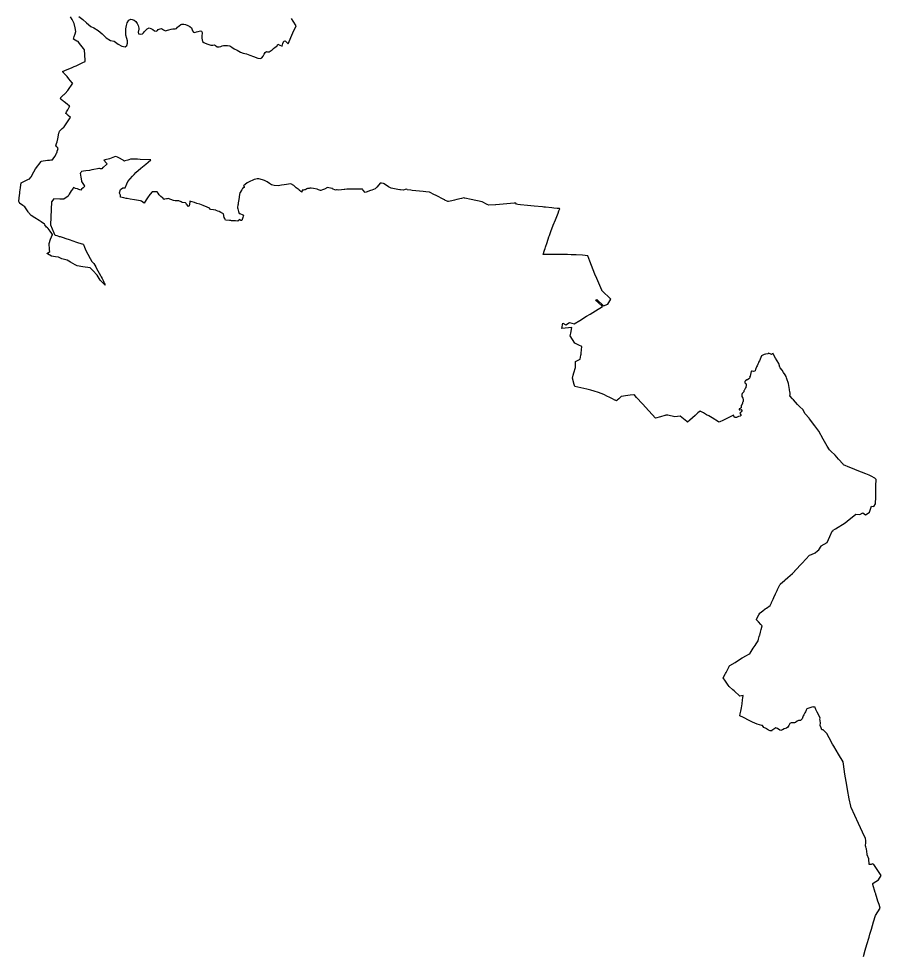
# Model space of a CAD drawing. Header units: metres. Extents: x 0 to 561379, y 0 to 4092696.
# Drawn here: x 375291 to 402919, y 1755572 to 1785539 of the extents above; entities that cross this region are included whole.
import ezdxf

# ---------------------------------------------------------------- set-up
doc = ezdxf.new("R2010")
doc.units = ezdxf.units.M
doc.layers.add('DISTRICT BOUNDRY', color=86, linetype='Continuous')

msp = doc.modelspace()

# ---------------------------------------------------------------- linework, layer by layer
at = {"layer": 'DISTRICT BOUNDRY'}
for points in [[(402345, 1755503, 0), (402403, 1755708, 0), (402457, 1755888, 0), (402527, 1756118, 0), (402556, 1756220, 0), (402600, 1756375, 0), (402672, 1756615, 0), (402734, 1756818, 0), (402883, 1757052, 0), (402847, 1757167, 0), (402812, 1757277, 0), (402770, 1757418, 0), (402749, 1757489, 0), (402741, 1757511, 0), (402727, 1757552, 0), (402652, 1757807, 0), (402643, 1757839, 0), (402658, 1757848, 0), (402740, 1757900, 0), (402827, 1757953, 0), (402919, 1758096, 0), (402680, 1758450, 0), (402638, 1758471, 0), (402617, 1758460, 0), (402596, 1758449, 0), (402535, 1758453, 0), (402522, 1758628, 0), (402471, 1758753, 0), (402462, 1758783, 0), (402447, 1758950, 0), (402439, 1758975, 0), (402428, 1759013, 0), (402416, 1759051, 0), (402421, 1759150, 0), (402425, 1759184, 0), (402427, 1759208, 0), (402411, 1759292, 0), (402343, 1759429, 0), (402315, 1759487, 0), (402184, 1759762, 0), (401955, 1760271, 0), (401946, 1760294, 0), (401939, 1760315, 0), (401893, 1760548, 0), (401835, 1760846, 0), (401812, 1760985, 0), (401753, 1761344, 0), (401707, 1761659, 0), (401695, 1761741, 0), (401551, 1761977, 0), (401397, 1762240, 0), (401359, 1762306, 0), (401245, 1762509, 0), (401175, 1762643, 0), (401062, 1762764, 0), (401013, 1762761, 0), (400993, 1762821, 0), (400964, 1762904, 0), (400971, 1762981, 0), (400950, 1763111, 0), (400961, 1763135, 0), (400963, 1763139, 0), (400931, 1763205, 0), (400869, 1763332, 0), (400819, 1763409, 0), (400808, 1763448, 0), (400798, 1763485, 0), (400796, 1763490, 0), (400785, 1763486, 0), (400778, 1763487, 0), (400776, 1763487, 0), (400773, 1763486, 0), (400769, 1763486, 0), (400755, 1763491, 0), (400749, 1763493, 0), (400692, 1763488, 0), (400603, 1763451, 0), (400539, 1763435, 0), (400508, 1763394, 0), (400493, 1763334, 0), (400475, 1763306, 0), (400433, 1763240, 0), (400415, 1763207, 0), (400382, 1763114, 0), (400328, 1763065, 0), (400309, 1763063, 0), (400270, 1763060, 0), (400227, 1763039, 0), (400166, 1762994, 0), (400137, 1762983, 0), (400131, 1762981, 0), (400097, 1762982, 0), (400067, 1762988, 0), (400061, 1762989, 0), (400030, 1762985, 0), (399994, 1762967, 0), (399977, 1762946, 0), (399970, 1762926, 0), (399960, 1762895, 0), (399924, 1762848, 0), (399879, 1762820, 0), (399812, 1762795, 0), (399756, 1762762, 0), (399725, 1762747, 0), (399706, 1762742, 0), (399669, 1762754, 0), (399595, 1762801, 0), (399558, 1762819, 0), (399543, 1762821, 0), (399506, 1762802, 0), (399418, 1762735, 0), (399404, 1762724, 0), (399392, 1762733, 0), (399359, 1762727, 0), (399307, 1762752, 0), (399246, 1762794, 0), (399242, 1762796, 0), (399231, 1762801, 0), (399158, 1762832, 0), (399114, 1762896, 0), (399108, 1762898, 0), (399089, 1762904, 0), (399017, 1762922, 0), (398941, 1762941, 0), (398867, 1762972, 0), (398798, 1763004, 0), (398748, 1763031, 0), (398708, 1763049, 0), (398705, 1763050, 0), (398604, 1763103, 0), (398600, 1763105, 0), (398586, 1763113, 0), (398504, 1763152, 0), (398390, 1763207, 0), (398400, 1763270, 0), (398415, 1763355, 0), (398438, 1763465, 0), (398452, 1763535, 0), (398460, 1763595, 0), (398475, 1763720, 0), (398483, 1763786, 0), (398494, 1763864, 0), (398385, 1763838, 0), (398202, 1764009, 0), (398165, 1764044, 0), (398045, 1764145, 0), (398013, 1764192, 0), (397931, 1764315, 0), (397859, 1764426, 0), (397918, 1764541, 0), (397931, 1764566, 0), (397949, 1764602, 0), (398045, 1764792, 0), (398050, 1764801, 0), (398063, 1764824, 0), (398241, 1764921, 0), (398242, 1764921, 0), (398243, 1764921, 0), (398283, 1764951, 0), (398465, 1765072, 0), (398598, 1765143, 0), (398671, 1765186, 0), (398712, 1765210, 0), (398719, 1765217, 0), (398820, 1765372, 0), (398881, 1765466, 0), (398882, 1765468, 0), (398909, 1765513, 0), (398972, 1765614, 0), (398986, 1765668, 0), (399011, 1765750, 0), (399020, 1765780, 0), (399024, 1765796, 0), (399049, 1765894, 0), (399073, 1765973, 0), (399105, 1766094, 0), (399084, 1766114, 0), (399059, 1766139, 0), (398984, 1766216, 0), (398917, 1766286, 0), (398927, 1766305, 0), (399000, 1766449, 0), (399029, 1766501, 0), (399036, 1766513, 0), (399124, 1766576, 0), (399202, 1766632, 0), (399243, 1766661, 0), (399358, 1766739, 0), (399398, 1766827, 0), (399407, 1766843, 0), (399455, 1766948, 0), (399480, 1767001, 0), (399533, 1767116, 0), (399564, 1767179, 0), (399586, 1767223, 0), (399599, 1767252, 0), (399647, 1767359, 0), (399672, 1767408, 0), (399678, 1767421, 0), (399690, 1767429, 0), (399695, 1767433, 0), (399822, 1767547, 0), (399845, 1767568, 0), (399925, 1767638, 0), (400071, 1767773, 0), (400114, 1767811, 0), (400144, 1767829, 0), (400146, 1767843, 0), (400147, 1767855, 0), (400383, 1768103, 0), (400620, 1768357, 0), (400680, 1768381, 0), (400803, 1768429, 0), (400874, 1768493, 0), (400918, 1768532, 0), (400989, 1768646, 0), (400996, 1768660, 0), (401187, 1768758, 0), (401272, 1768957, 0), (401346, 1769122, 0), (401372, 1769143, 0), (401378, 1769150, 0), (401379, 1769152, 0), (401450, 1769200, 0), (401758, 1769393, 0), (401831, 1769442, 0), (402102, 1769665, 0), (402230, 1769656, 0), (402330, 1769715, 0), (402415, 1769650, 0), (402430, 1769659, 0), (402545, 1769734, 0), (402601, 1769922, 0), (402682, 1769918, 0), (402733, 1769999, 0), (402742, 1770228, 0), (402744, 1770235, 0), (402742, 1770235, 0), (402747, 1770572, 0), (402752, 1770778, 0), (402744, 1770786, 0), (402709, 1770821, 0), (402591, 1770891, 0), (402526, 1770918, 0), (402428, 1770957, 0), (402145, 1771072, 0), (402000, 1771131, 0), (401909, 1771169, 0), (401706, 1771250, 0), (401693, 1771269, 0), (401551, 1771428, 0), (401438, 1771556, 0), (401307, 1771688, 0), (401260, 1771733, 0), (401182, 1771848, 0), (401096, 1772000, 0), (401056, 1772072, 0), (400913, 1772329, 0), (400789, 1772496, 0), (400617, 1772721, 0), (400609, 1772733, 0), (400607, 1772740, 0), (400482, 1772886, 0), (400407, 1773022, 0), (400307, 1773104, 0), (400236, 1773182, 0), (400103, 1773332, 0), (400080, 1773356, 0), (400065, 1773372, 0), (399997, 1773447, 0), (399991, 1773447, 0), (399989, 1773447, 0), (399997, 1773503, 0), (400000, 1773551, 0), (399989, 1773578, 0), (399976, 1773664, 0), (399956, 1773790, 0), (399946, 1773855, 0), (399936, 1773885, 0), (399907, 1773972, 0), (399885, 1774038, 0), (399872, 1774078, 0), (399839, 1774133, 0), (399790, 1774212, 0), (399747, 1774281, 0), (399683, 1774359, 0), (399664, 1774382, 0), (399632, 1774490, 0), (399534, 1774667, 0), (399459, 1774806, 0), (399454, 1774813, 0), (399435, 1774802, 0), (399404, 1774784, 0), (399364, 1774810, 0), (399330, 1774816, 0), (399302, 1774821, 0), (399290, 1774809, 0), (399284, 1774804, 0), (399223, 1774797, 0), (399205, 1774795, 0), (399172, 1774780, 0), (399085, 1774740, 0), (399013, 1774581, 0), (398986, 1774541, 0), (398983, 1774513, 0), (398969, 1774475, 0), (398941, 1774422, 0), (398921, 1774392, 0), (398893, 1774298, 0), (398882, 1774258, 0), (398855, 1774248, 0), (398826, 1774237, 0), (398778, 1774250, 0), (398758, 1774250, 0), (398750, 1774234, 0), (398734, 1774139, 0), (398722, 1774086, 0), (398700, 1774061, 0), (398703, 1774037, 0), (398701, 1774021, 0), (398673, 1774000, 0), (398633, 1773977, 0), (398620, 1773976, 0), (398610, 1773975, 0), (398568, 1773944, 0), (398550, 1773915, 0), (398544, 1773905, 0), (398550, 1773887, 0), (398551, 1773883, 0), (398553, 1773879, 0), (398559, 1773861, 0), (398580, 1773851, 0), (398592, 1773825, 0), (398596, 1773817, 0), (398595, 1773784, 0), (398590, 1773776, 0), (398588, 1773772, 0), (398585, 1773749, 0), (398581, 1773718, 0), (398563, 1773701, 0), (398557, 1773694, 0), (398550, 1773672, 0), (398540, 1773651, 0), (398525, 1773632, 0), (398524, 1773629, 0), (398520, 1773623, 0), (398518, 1773609, 0), (398512, 1773584, 0), (398496, 1773563, 0), (398463, 1773536, 0), (398459, 1773529, 0), (398454, 1773521, 0), (398449, 1773485, 0), (398448, 1773461, 0), (398452, 1773440, 0), (398484, 1773382, 0), (398494, 1773337, 0), (398494, 1773322, 0), (398494, 1773316, 0), (398498, 1773278, 0), (398487, 1773271, 0), (398470, 1773243, 0), (398469, 1773215, 0), (398465, 1773203, 0), (398456, 1773176, 0), (398450, 1773166, 0), (398448, 1773163, 0), (398441, 1773157, 0), (398435, 1773150, 0), (398433, 1773132, 0), (398435, 1773108, 0), (398433, 1773088, 0), (398426, 1773079, 0), (398412, 1773062, 0), (398399, 1773051, 0), (398370, 1773041, 0), (398370, 1773034, 0), (398369, 1773016, 0), (398378, 1773015, 0), (398391, 1773015, 0), (398427, 1773019, 0), (398437, 1773020, 0), (398444, 1773008, 0), (398452, 1772996, 0), (398447, 1772975, 0), (398434, 1772947, 0), (398386, 1772902, 0), (398397, 1772885, 0), (398420, 1772849, 0), (398420, 1772840, 0), (398419, 1772823, 0), (398412, 1772818, 0), (398408, 1772814, 0), (398397, 1772805, 0), (398349, 1772793, 0), (398320, 1772783, 0), (398285, 1772771, 0), (398266, 1772766, 0), (398251, 1772762, 0), (398221, 1772765, 0), (398195, 1772814, 0), (398182, 1772839, 0), (398169, 1772835, 0), (397970, 1772736, 0), (397864, 1772684, 0), (397729, 1772618, 0), (397704, 1772629, 0), (397499, 1772751, 0), (397390, 1772815, 0), (397325, 1772853, 0), (397219, 1772913, 0), (397136, 1772961, 0), (397116, 1772969, 0), (397046, 1772910, 0), (396952, 1772830, 0), (396783, 1772684, 0), (396714, 1772619, 0), (396693, 1772636, 0), (396688, 1772640, 0), (396687, 1772640, 0), (396481, 1772810, 0), (396306, 1772786, 0), (396259, 1772798, 0), (396125, 1772835, 0), (396084, 1772836, 0), (396013, 1772838, 0), (395999, 1772834, 0), (395989, 1772830, 0), (395851, 1772791, 0), (395689, 1772744, 0), (395477, 1772976, 0), (395270, 1773204, 0), (395080, 1773409, 0), (394999, 1773499, 0), (394993, 1773496, 0), (394875, 1773479, 0), (394800, 1773468, 0), (394592, 1773434, 0), (394557, 1773404, 0), (394510, 1773364, 0), (394462, 1773324, 0), (394433, 1773299, 0), (394397, 1773317, 0), (394385, 1773323, 0), (394314, 1773359, 0), (394221, 1773405, 0), (394125, 1773453, 0), (394048, 1773491, 0), (394036, 1773499, 0), (393856, 1773562, 0), (393724, 1773607, 0), (393619, 1773643, 0), (393483, 1773675, 0), (393296, 1773717, 0), (393104, 1773760, 0), (393084, 1773826, 0), (393026, 1774022, 0), (393052, 1774118, 0), (393072, 1774195, 0), (393121, 1774371, 0), (393129, 1774399, 0), (393128, 1774406, 0), (393126, 1774560, 0), (393278, 1774634, 0), (393296, 1774758, 0), (393301, 1774790, 0), (393311, 1774860, 0), (393318, 1774904, 0), (393319, 1774933, 0), (393325, 1775044, 0), (393304, 1775054, 0), (393255, 1775077, 0), (393104, 1775143, 0), (392958, 1775384, 0), (392972, 1775463, 0), (393003, 1775645, 0), (392691, 1775612, 0), (392691, 1775612, 0), (392690, 1775612, 0), (392690, 1775612, 0), (392721, 1775791, 0), (392820, 1775730, 0), (392928, 1775810, 0), (393087, 1775765, 0), (393260, 1775873, 0), (393478, 1776007, 0), (393591, 1776077, 0), (393854, 1776239, 0), (393904, 1776271, 0), (393989, 1776325, 0), (393848, 1776449, 0), (393767, 1776520, 0), (393777, 1776528, 0), (393805, 1776549, 0), (394021, 1776340, 0), (394165, 1776392, 0), (394256, 1776558, 0), (393965, 1776836, 0), (393964, 1776839, 0), (393807, 1777215, 0), (393747, 1777362, 0), (393580, 1777773, 0), (393516, 1777945, 0), (393347, 1777969, 0), (393147, 1777974, 0), (392987, 1777979, 0), (392869, 1777983, 0), (392778, 1777985, 0), (392664, 1777988, 0), (392459, 1777985, 0), (392398, 1777984, 0), (392328, 1777984, 0), (392139, 1777983, 0), (392085, 1777984, 0), (392131, 1778128, 0), (392148, 1778179, 0), (392160, 1778217, 0), (392212, 1778370, 0), (392273, 1778550, 0), (392289, 1778599, 0), (392332, 1778726, 0), (392414, 1778928, 0), (392482, 1779101, 0), (392543, 1779255, 0), (392565, 1779309, 0), (392595, 1779388, 0), (392620, 1779454, 0), (392620, 1779454, 0), (392612, 1779455, 0), (392538, 1779464, 0), (392428, 1779475, 0), (392363, 1779481, 0), (392166, 1779501, 0), (392113, 1779507, 0), (392067, 1779511, 0), (391800, 1779540, 0), (391588, 1779559, 0), (391359, 1779581, 0), (391275, 1779591, 0), (391238, 1779595, 0), (391212, 1779631, 0), (391183, 1779628, 0), (391163, 1779626, 0), (390569, 1779579, 0), (390567, 1779579, 0), (390349, 1779563, 0), (390296, 1779593, 0), (390132, 1779674, 0), (389787, 1779747, 0), (389581, 1779791, 0), (389572, 1779793, 0), (389551, 1779798, 0), (389470, 1779778, 0), (389326, 1779745, 0), (389250, 1779729, 0), (389159, 1779708, 0), (389115, 1779699, 0), (389052, 1779687, 0), (389034, 1779684, 0), (388944, 1779728, 0), (388934, 1779733, 0), (388926, 1779737, 0), (388924, 1779738, 0), (388636, 1779885, 0), (388603, 1779903, 0), (388452, 1779985, 0), (388451, 1779985, 0), (388434, 1779987, 0), (388333, 1779995, 0), (388243, 1780003, 0), (387897, 1780037, 0), (387853, 1780042, 0), (387730, 1780056, 0), (387723, 1780081, 0), (387673, 1780066, 0), (387612, 1780050, 0), (387518, 1780054, 0), (387495, 1780058, 0), (387433, 1780070, 0), (387326, 1780088, 0), (387220, 1780112, 0), (387133, 1780153, 0), (386996, 1780253, 0), (386978, 1780256, 0), (386908, 1780269, 0), (386867, 1780273, 0), (386821, 1780220, 0), (386759, 1780147, 0), (386738, 1780122, 0), (386710, 1780089, 0), (386601, 1780050, 0), (386558, 1780035, 0), (386522, 1780021, 0), (386449, 1779993, 0), (386385, 1779969, 0), (386318, 1780060, 0), (386301, 1780077, 0), (386183, 1780076, 0), (386029, 1780079, 0), (385920, 1780079, 0), (385804, 1780075, 0), (385738, 1780072, 0), (385729, 1780072, 0), (385712, 1780072, 0), (385544, 1780050, 0), (385495, 1780060, 0), (385474, 1780058, 0), (385474, 1780058, 0), (385438, 1780051, 0), (385343, 1780094, 0), (385337, 1780096, 0), (385335, 1780096, 0), (385224, 1780119, 0), (385185, 1780128, 0), (385081, 1780084, 0), (385016, 1780057, 0), (384966, 1780036, 0), (384962, 1780034, 0), (384957, 1780032, 0), (384892, 1780060, 0), (384847, 1780083, 0), (384738, 1780104, 0), (384657, 1780116, 0), (384616, 1780109, 0), (384589, 1780104, 0), (384545, 1780103, 0), (384544, 1780103, 0), (384536, 1780099, 0), (384515, 1780089, 0), (384483, 1780067, 0), (384465, 1780061, 0), (384446, 1780054, 0), (384409, 1780049, 0), (384372, 1780043, 0), (384371, 1780040, 0), (384369, 1780035, 0), (384356, 1779987, 0), (384326, 1780009, 0), (384319, 1780014, 0), (384313, 1780017, 0), (384302, 1780028, 0), (384299, 1780031, 0), (384294, 1780036, 0), (384288, 1780042, 0), (384281, 1780041, 0), (384281, 1780049, 0), (384274, 1780056, 0), (384268, 1780068, 0), (384245, 1780075, 0), (384181, 1780123, 0), (384101, 1780192, 0), (384008, 1780246, 0), (383788, 1780222, 0), (383709, 1780203, 0), (383598, 1780191, 0), (383476, 1780195, 0), (383387, 1780221, 0), (383323, 1780264, 0), (383245, 1780319, 0), (383160, 1780358, 0), (383094, 1780376, 0), (382981, 1780406, 0), (382924, 1780407, 0), (382843, 1780392, 0), (382833, 1780388, 0), (382764, 1780362, 0), (382719, 1780340, 0), (382676, 1780319, 0), (382605, 1780280, 0), (382539, 1780234, 0), (382494, 1780183, 0), (382512, 1780168, 0), (382511, 1780150, 0), (382510, 1780134, 0), (382460, 1780104, 0), (382432, 1780053, 0), (382410, 1780012, 0), (382405, 1780002, 0), (382383, 1779971, 0), (382380, 1779968, 0), (382373, 1779959, 0), (382356, 1779849, 0), (382337, 1779724, 0), (382333, 1779701, 0), (382322, 1779630, 0), (382318, 1779601, 0), (382313, 1779570, 0), (382301, 1779503, 0), (382300, 1779485, 0), (382311, 1779447, 0), (382333, 1779368, 0), (382349, 1779304, 0), (382369, 1779297, 0), (382392, 1779288, 0), (382444, 1779267, 0), (382487, 1779250, 0), (382476, 1779212, 0), (382464, 1779172, 0), (382436, 1779073, 0), (382402, 1779074, 0), (382394, 1779083, 0), (382389, 1779089, 0), (382370, 1779111, 0), (382314, 1779058, 0), (382236, 1779062, 0), (382225, 1779062, 0), (382221, 1779062, 0), (382144, 1779066, 0), (382111, 1779069, 0), (382089, 1779071, 0), (382037, 1779076, 0), (381917, 1779090, 0), (381907, 1779110, 0), (381891, 1779142, 0), (381874, 1779175, 0), (381845, 1779287, 0), (381769, 1779337, 0), (381715, 1779359, 0), (381666, 1779378, 0), (381612, 1779399, 0), (381605, 1779402, 0), (381527, 1779418, 0), (381435, 1779424, 0), (381397, 1779474, 0), (381325, 1779502, 0), (381202, 1779552, 0), (381088, 1779597, 0), (381000, 1779625, 0), (380916, 1779652, 0), (380847, 1779673, 0), (380775, 1779697, 0), (380773, 1779683, 0), (380773, 1779677, 0), (380759, 1779597, 0), (380750, 1779542, 0), (380742, 1779536, 0), (380731, 1779529, 0), (380668, 1779600, 0), (380649, 1779618, 0), (380630, 1779637, 0), (380529, 1779656, 0), (380489, 1779676, 0), (380421, 1779709, 0), (380358, 1779705, 0), (380297, 1779701, 0), (380253, 1779716, 0), (380074, 1779776, 0), (380051, 1779771, 0), (380027, 1779767, 0), (379960, 1779755, 0), (379934, 1779750, 0), (379927, 1779759, 0), (379916, 1779788, 0), (379912, 1779797, 0), (379892, 1779800, 0), (379844, 1779846, 0), (379786, 1779901, 0), (379757, 1779951, 0), (379730, 1779997, 0), (379710, 1779997, 0), (379674, 1779998, 0), (379563, 1779998, 0), (379497, 1779914, 0), (379495, 1779911, 0), (379417, 1779802, 0), (379370, 1779736, 0), (379314, 1779635, 0), (379220, 1779691, 0), (379195, 1779706, 0), (379001, 1779737, 0), (378861, 1779760, 0), (378760, 1779778, 0), (378731, 1779785, 0), (378660, 1779800, 0), (378608, 1779809, 0), (378555, 1779819, 0), (378555, 1779831, 0), (378555, 1779892, 0), (378543, 1779912, 0), (378516, 1779955, 0), (378515, 1779955, 0), (378515, 1779956, 0), (378516, 1779960, 0), (378554, 1780067, 0), (378629, 1780122, 0), (378704, 1780123, 0), (378755, 1780251, 0), (378789, 1780330, 0), (378932, 1780494, 0), (378987, 1780553, 0), (379042, 1780613, 0), (379203, 1780751, 0), (379362, 1780884, 0), (379433, 1780944, 0), (379525, 1781022, 0), (379185, 1781034, 0), (379091, 1781038, 0), (378986, 1781043, 0), (378983, 1781044, 0), (378979, 1781044, 0), (378970, 1781043, 0), (378962, 1781041, 0), (378930, 1781036, 0), (378919, 1781038, 0), (378904, 1781040, 0), (378880, 1781043, 0), (378870, 1781039, 0), (378815, 1781021, 0), (378786, 1781012, 0), (378692, 1780982, 0), (378683, 1780979, 0), (378659, 1780992, 0), (378637, 1781005, 0), (378616, 1781017, 0), (378514, 1781076, 0), (378452, 1781102, 0), (378400, 1781125, 0), (378360, 1781111, 0), (378198, 1781055, 0), (378059, 1781019, 0), (378034, 1781012, 0), (378017, 1781008, 0), (378104, 1780908, 0), (378105, 1780906, 0), (378111, 1780899, 0), (378120, 1780889, 0), (378108, 1780878, 0), (378104, 1780874, 0), (378003, 1780783, 0), (377986, 1780768, 0), (377948, 1780734, 0), (377925, 1780734, 0), (377908, 1780735, 0), (377875, 1780737, 0), (377857, 1780739, 0), (377856, 1780739, 0), (377818, 1780731, 0), (377694, 1780706, 0), (377638, 1780694, 0), (377553, 1780681, 0), (377438, 1780663, 0), (377364, 1780651, 0), (377306, 1780641, 0), (377287, 1780621, 0), (377280, 1780613, 0), (377272, 1780604, 0), (377265, 1780597, 0), (377260, 1780593, 0), (377272, 1780526, 0), (377282, 1780469, 0), (377305, 1780344, 0), (377306, 1780328, 0), (377391, 1780196, 0), (377408, 1780171, 0), (377401, 1780165, 0), (377356, 1780125, 0), (377300, 1780076, 0), (377299, 1780074, 0), (377278, 1780051, 0), (377216, 1780072, 0), (377169, 1780087, 0), (377113, 1780106, 0), (377042, 1780129, 0), (377031, 1780113, 0), (376989, 1780049, 0), (376981, 1780035, 0), (376975, 1780024, 0), (376911, 1779919, 0), (376907, 1779911, 0), (376901, 1779902, 0), (376875, 1779860, 0), (376731, 1779760, 0), (376631, 1779763, 0), (376608, 1779764, 0), (376420, 1779768, 0), (376345, 1779669, 0), (376329, 1779426, 0), (376305, 1778937, 0), (376421, 1778679, 0), (376442, 1778631, 0), (376454, 1778607, 0), (376508, 1778590, 0), (376560, 1778575, 0), (376590, 1778566, 0), (376615, 1778559, 0), (376747, 1778518, 0), (376771, 1778511, 0), (376799, 1778501, 0), (376911, 1778462, 0), (377138, 1778384, 0), (377317, 1778328, 0), (377323, 1778325, 0), (377350, 1778316, 0), (377364, 1778311, 0), (377395, 1778225, 0), (377445, 1778115, 0), (377504, 1777999, 0), (377576, 1777863, 0), (377634, 1777761, 0), (377700, 1777698, 0), (377730, 1777646, 0), (377748, 1777617, 0), (377751, 1777610, 0), (377754, 1777604, 0), (377827, 1777462, 0), (377914, 1777317, 0), (377935, 1777276, 0), (377966, 1777216, 0), (378009, 1777133, 0), (378033, 1777070, 0), (378048, 1777033, 0), (378049, 1777031, 0), (378052, 1777023, 0), (378060, 1777009, 0), (378060, 1777008, 0), (378060, 1777008, 0), (378031, 1777032, 0), (378026, 1777036, 0), (378026, 1777037, 0), (377905, 1777166, 0), (377799, 1777327, 0), (377666, 1777470, 0), (377576, 1777558, 0), (377341, 1777591, 0), (377167, 1777621, 0), (377096, 1777655, 0), (376948, 1777741, 0), (376841, 1777803, 0), (376677, 1777848, 0), (376565, 1777902, 0), (376471, 1777914, 0), (376464, 1777915, 0), (376343, 1777933, 0), (376216, 1778004, 0), (376214, 1778014, 0), (376209, 1778020, 0), (376209, 1778021, 0), (376207, 1778023, 0), (376204, 1778028, 0), (376210, 1778033, 0), (376291, 1778086, 0), (376276, 1778141, 0), (376276, 1778142, 0), (376276, 1778144, 0), (376264, 1778342, 0), (376314, 1778480, 0), (376368, 1778626, 0), (376370, 1778631, 0), (376369, 1778633, 0), (376365, 1778643, 0), (376331, 1778689, 0), (376320, 1778703, 0), (376294, 1778739, 0), (376235, 1778819, 0), (376228, 1778833, 0), (376211, 1778846, 0), (376185, 1778867, 0), (376130, 1778938, 0), (376112, 1778963, 0), (376015, 1779034, 0), (375950, 1779074, 0), (375803, 1779165, 0), (375692, 1779238, 0), (375606, 1779335, 0), (375594, 1779352, 0), (375486, 1779517, 0), (375427, 1779556, 0), (375351, 1779606, 0), (375333, 1779618, 0), (375304, 1779662, 0), (375292, 1779680, 0), (375291, 1779691, 0), (375304, 1779796, 0), (375316, 1779888, 0), (375324, 1779945, 0), (375329, 1779989, 0), (375346, 1780117, 0), (375361, 1780222, 0), (375368, 1780274, 0), (375369, 1780279, 0), (375372, 1780285, 0), (375454, 1780323, 0), (375606, 1780395, 0), (375642, 1780411, 0), (375650, 1780423, 0), (375678, 1780464, 0), (375684, 1780473, 0), (375685, 1780474, 0), (375776, 1780637, 0), (375826, 1780727, 0), (376006, 1780966, 0), (376008, 1780975, 0), (376215, 1781003, 0), (376274, 1781010, 0), (376318, 1781015, 0), (376326, 1781016, 0), (376336, 1781018, 0), (376368, 1781021, 0), (376376, 1781022, 0), (376395, 1781051, 0), (376443, 1781123, 0), (376486, 1781204, 0), (376500, 1781231, 0), (376511, 1781243, 0), (376521, 1781275, 0), (376523, 1781282, 0), (376526, 1781293, 0), (376543, 1781346, 0), (376555, 1781381, 0), (376529, 1781412, 0), (376496, 1781451, 0), (376480, 1781460, 0), (376477, 1781462, 0), (376503, 1781537, 0), (376520, 1781600, 0), (376545, 1781696, 0), (376580, 1781877, 0), (376585, 1781899, 0), (376592, 1781934, 0), (376685, 1782023, 0), (376732, 1782065, 0), (376744, 1782075, 0), (376744, 1782075, 0), (376746, 1782079, 0), (376763, 1782105, 0), (376789, 1782143, 0), (376920, 1782334, 0), (376949, 1782377, 0), (376877, 1782439, 0), (376856, 1782456, 0), (376828, 1782480, 0), (376797, 1782506, 0), (376825, 1782556, 0), (376864, 1782625, 0), (376907, 1782701, 0), (376912, 1782710, 0), (376927, 1782736, 0), (376920, 1782741, 0), (376838, 1782805, 0), (376752, 1782874, 0), (376728, 1782894, 0), (376705, 1782912, 0), (376655, 1782952, 0), (376632, 1782971, 0), (376614, 1782986, 0), (376625, 1782997, 0), (376636, 1783006, 0), (376643, 1783013, 0), (376655, 1783023, 0), (376729, 1783099, 0), (376745, 1783116, 0), (376755, 1783127, 0), (376765, 1783136, 0), (376776, 1783148, 0), (376869, 1783241, 0), (377019, 1783474, 0), (377008, 1783487, 0), (376900, 1783613, 0), (376839, 1783685, 0), (376736, 1783798, 0), (376724, 1783811, 0), (376708, 1783828, 0), (376700, 1783837, 0), (376693, 1783845, 0), (376843, 1783912, 0), (376980, 1783966, 0), (377072, 1784006, 0), (377134, 1784033, 0), (377175, 1784052, 0), (377212, 1784069, 0), (377364, 1784147, 0), (377397, 1784162, 0), (377416, 1784171, 0), (377421, 1784176, 0), (377424, 1784178, 0), (377420, 1784236, 0), (377412, 1784354, 0), (377411, 1784366, 0), (377407, 1784411, 0), (377397, 1784509, 0), (377395, 1784535, 0), (377393, 1784538, 0), (377364, 1784580, 0), (377324, 1784638, 0), (377241, 1784746, 0), (377218, 1784775, 0), (377213, 1784782, 0), (377191, 1784809, 0), (377149, 1784825, 0), (377046, 1784879, 0), (377065, 1784972, 0), (377096, 1785052, 0), (377123, 1785130, 0), (377097, 1785243, 0), (377064, 1785391, 0), (377007, 1785512, 0), (376949, 1785597, 0)], [(377216, 1785613, 0), (377343, 1785517, 0), (377466, 1785403, 0), (377600, 1785290, 0), (377699, 1785246, 0), (377831, 1785163, 0), (377967, 1785050, 0), (378088, 1784931, 0), (378236, 1784836, 0), (378353, 1784815, 0), (378480, 1784723, 0), (378596, 1784657, 0), (378701, 1784642, 0), (378757, 1784681, 0), (378774, 1784754, 0), (378771, 1784829, 0), (378757, 1784902, 0), (378724, 1785007, 0), (378719, 1785114, 0), (378722, 1785219, 0), (378741, 1785319, 0), (378761, 1785402, 0), (378761, 1785402, 0), (378762, 1785408, 0), (378820, 1785492, 0), (378877, 1785528, 0), (378923, 1785514, 0), (378984, 1785491, 0), (379038, 1785449, 0), (379087, 1785382, 0), (379118, 1785318, 0), (379133, 1785237, 0), (379137, 1785200, 0), (379113, 1785103, 0), (379130, 1785056, 0), (379197, 1785049, 0), (379255, 1785060, 0), (379288, 1785090, 0), (379308, 1785115, 0), (379356, 1785165, 0), (379406, 1785213, 0), (379470, 1785250, 0), (379522, 1785225, 0), (379582, 1785190, 0), (379641, 1785151, 0), (379689, 1785135, 0), (379731, 1785157, 0), (379755, 1785189, 0), (379819, 1785220, 0), (379866, 1785221, 0), (379925, 1785181, 0), (379992, 1785152, 0), (380058, 1785168, 0), (380101, 1785186, 0), (380172, 1785206, 0), (380229, 1785215, 0), (380299, 1785216, 0), (380345, 1785228, 0), (380382, 1785265, 0), (380431, 1785315, 0), (380484, 1785355, 0), (380518, 1785366, 0), (380579, 1785367, 0), (380636, 1785349, 0), (380710, 1785324, 0), (380777, 1785294, 0), (380821, 1785251, 0), (380860, 1785156, 0), (380886, 1785105, 0), (380933, 1785096, 0), (380990, 1785114, 0), (381039, 1785129, 0), (381111, 1785150, 0), (381141, 1785142, 0), (381163, 1785099, 0), (381164, 1785058, 0), (381157, 1785010, 0), (381156, 1784920, 0), (381168, 1784863, 0), (381178, 1784805, 0), (381221, 1784780, 0), (381266, 1784751, 0), (381344, 1784722, 0), (381449, 1784696, 0), (381506, 1784697, 0), (381559, 1784702, 0), (381596, 1784681, 0), (381651, 1784639, 0), (381715, 1784634, 0), (381760, 1784647, 0), (381805, 1784669, 0), (381851, 1784686, 0), (381912, 1784679, 0), (381982, 1784677, 0), (382049, 1784670, 0), (382119, 1784626, 0), (382187, 1784578, 0), (382283, 1784535, 0), (382392, 1784466, 0), (382483, 1784434, 0), (382587, 1784412, 0), (382689, 1784368, 0), (382814, 1784329, 0), (382948, 1784280, 0), (383031, 1784266, 0), (383079, 1784290, 0), (383123, 1784336, 0), (383149, 1784403, 0), (383185, 1784459, 0), (383223, 1784489, 0), (383262, 1784479, 0), (383308, 1784473, 0), (383377, 1784519, 0), (383408, 1784546, 0), (383448, 1784587, 0), (383505, 1784629, 0), (383553, 1784663, 0), (383571, 1784672, 0), (383585, 1784722, 0), (383628, 1784702, 0), (383724, 1784657, 0), (383754, 1784745, 0), (383781, 1784823, 0), (383796, 1784825, 0), (383830, 1784830, 0), (383840, 1784819, 0), (383918, 1784736, 0), (384068, 1785091, 0), (384174, 1785312, 0), (384083, 1785457, 0), (384026, 1785547, 0)]]:
    msp.add_polyline3d(points, dxfattribs=at)

doc.saveas('drawing.dxf')
